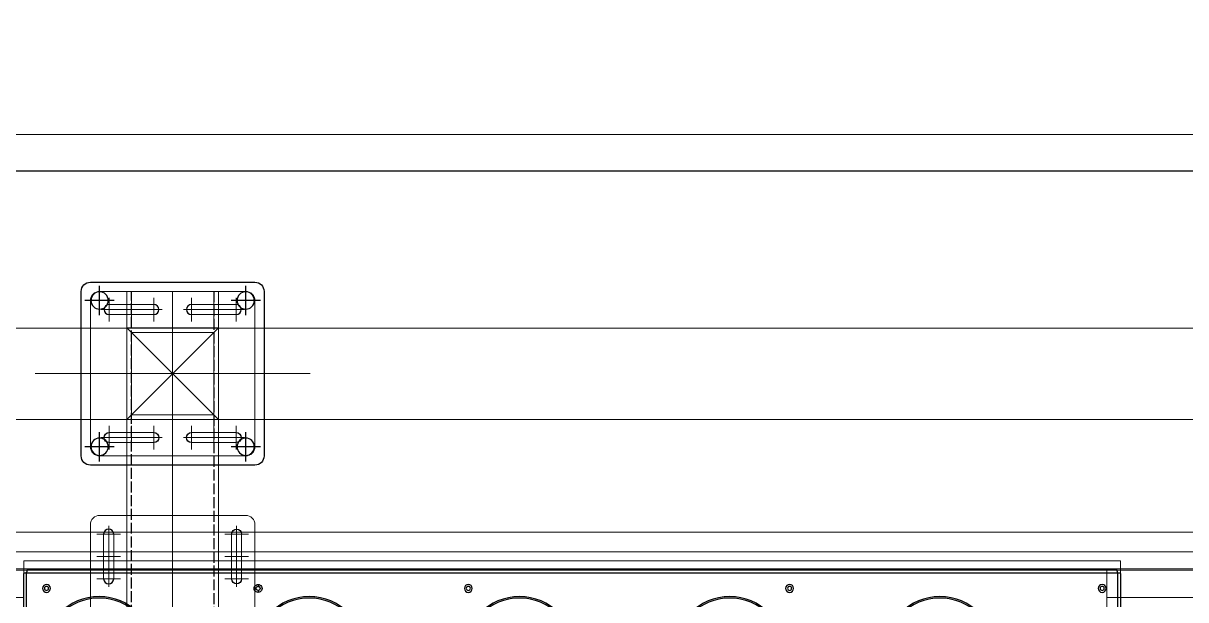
# Model space of a CAD drawing. Header units: millimetres. Extents: x 845401 to 948039, y 511594 to 550263.
# Drawn here: x 915805 to 917077, y 532539 to 533170 of the extents above; entities that cross this region are included whole.
import ezdxf

# ---------------------------------------------------------------- set-up
doc = ezdxf.new("R2010")
doc.units = ezdxf.units.MM
doc.linetypes.add('ACAD_ISO02W100', pattern=[15, 12, -3])
doc.linetypes.add('CENTER', pattern=[0])
for name, color, linetype in [('00', 7, 'Continuous'), ('3中心线层', 1, 'CENTER'), ('虚线', 4, 'ACAD_ISO02W100')]:
    doc.layers.add(name, color=color, linetype=linetype)
for name, color, linetype, lineweight in [('A-剖-0.10mm.......SECT-L01', 255, 'Continuous', 18), ('中心线', 1, 'CENTER', 9), ('物流设备', 7, 'Continuous', 5), ('粗实线', 7, 'Continuous', 30)]:
    doc.layers.add(name, color=color, linetype=linetype, lineweight=lineweight)

# ---------------------------------------------------------------- blocks, each defined once
blk = doc.blocks.new('1260包胶摆轮')
at = {"color": 7, "linetype": 'Continuous', "lineweight": 25}
for p, q in [((4841951.9, 879143.1), (4841951.9, 877890.5)), ((4841955, 879143.7), (4841955, 877889.9)), ((4843148.8, 877889.9), (4843148.8, 879143.7)), ((4843151.9, 877890.5), (4843151.9, 879143.1)), ((4842208.4, 877909), (4842208.4, 877911.1)), ((4842208.4, 877902.5), (4842208.4, 877904.5)), ((4841955, 877889.9), (4843148.8, 877889.9)), ((4843148.2, 877886.8), (4841955.6, 877886.8))]:
    blk.add_line(p, q, dxfattribs=at)
for centre, radius in [((4842034.4, 877976.3), 60.5), ((4842034.4, 877976.3), 59), ((4842264.4, 877976.3), 60.5), ((4842264.4, 877976.3), 59), ((4842494.4, 877976.3), 60.5), ((4842494.4, 877976.3), 59), ((4842724.4, 877976.3), 60.5), ((4842724.4, 877976.3), 59), ((4842954.4, 877976.3), 60.5), ((4842954.4, 877976.3), 59), ((4841976.9, 877906.8), 4.3), ((4841976.9, 877906.8), 2.25), ((4842438.4, 877906.8), 4.3), ((4842438.4, 877906.8), 2.25), ((4842789.9, 877906.8), 4.3), ((4842789.9, 877906.8), 2.25), ((4843131.9, 877906.8), 4.3), ((4843131.9, 877906.8), 2.25)]:
    blk.add_circle(centre, radius, dxfattribs=at)
for radius, start, end in [(4.3, 89.9993, 270.002), (2.25, 89.9981, 270.0032), (4.3, 269.9993, 90.002), (2.25, 269.9981, 90.0032)]:
    blk.add_arc((4842208.4, 877906.8), radius, start, end, dxfattribs=at)
for points, knots in [([(4841955, 877889.9), (4841954.6, 877889.9), (4841953.9, 877890), (4841953, 877890.2), (4841952.3, 877890.3), (4841951.9, 877890.4), (4841951.9, 877890.5), (4841951.9, 877890.5)], [0, 0, 0, 0, 0.216378, 0.432755, 0.64912, 0.865484, 1, 1, 1, 1]), ([(4841955.6, 877886.8), (4841955.6, 877886.8), (4841955.6, 877886.8), (4841955.5, 877886.8), (4841955.5, 877886.9), (4841955.5, 877887), (4841955.4, 877887.1), (4841955.4, 877887.2), (4841955.4, 877887.3), (4841955.3, 877887.5), (4841955.3, 877887.7), (4841955.2, 877888), (4841955.2, 877888.3), (4841955.2, 877888.6), (4841955.1, 877888.9), (4841955.1, 877889.2), (4841955, 877889.5), (4841955, 877889.7), (4841955, 877889.8), (4841955, 877889.9)], [0, 0, 0, 0, 0.0531663, 0.1067019, 0.1614018, 0.2165041, 0.2696704, 0.3232059, 0.3779058, 0.4330081, 0.4861713, 0.5943038, 0.6494026, 0.7025657, 0.8106983, 0.865797, 0.8991244, 0.9662129, 1, 1, 1, 1]), ([(4843148.8, 877889.9), (4843148.8, 877889.8), (4843148.8, 877889.6), (4843148.7, 877889.4), (4843148.7, 877889.1), (4843148.7, 877888.9), (4843148.6, 877888.6), (4843148.6, 877888.4), (4843148.6, 877888.2), (4843148.5, 877887.9), (4843148.5, 877887.7), (4843148.4, 877887.5), (4843148.4, 877887.3), (4843148.3, 877887.1), (4843148.3, 877887), (4843148.3, 877886.9), (4843148.2, 877886.8), (4843148.2, 877886.8), (4843148.2, 877886.8), (4843148.2, 877886.8)], [0, 0, 0, 0, 0.053166, 0.106702, 0.161402, 0.216504, 0.26967, 0.323206, 0.377906, 0.433008, 0.486171, 0.594304, 0.649403, 0.702566, 0.810698, 0.865797, 0.899124, 0.966213, 1, 1, 1, 1]), ([(4843151.9, 877890.5), (4843151.8, 877890.5), (4843151.8, 877890.4), (4843151.2, 877890.2), (4843150.4, 877890.1), (4843149.6, 877890), (4843149, 877889.9), (4843148.8, 877889.9)], [0, 0, 0, 0, 0.216378, 0.432755, 0.64912, 0.865484, 1, 1, 1, 1])]:
    blk.add_open_spline(points, degree=3, knots=knots, dxfattribs=at)
blk = doc.blocks.new('小盘摆轮加过渡板')
at = {"layer": 'A-剖-0.10mm.......SECT-L01', "color": 4}
for points in [[(735451.3, 342660.6), (734251.3, 342660.6), (734251.3, 341382.6), (735451.3, 341382.6)], [(735451.3, 342650.6), (734251.3, 342650.6), (734251.3, 341390.6), (735451.3, 341390.6)]]:
    blk.add_lwpolyline(points, close=True, dxfattribs=at)
at = {"layer": 'A-剖-0.10mm.......SECT-L01', "color": 1, "xscale": -1, "rotation": 180}
blk.add_blockref('1260包胶摆轮', (-4107700.6, 1220537.4), dxfattribs=at)
blk = doc.blocks.new('*U100542')
at = {"color": 1}
blk.add_lwpolyline([(0, -630), (2831, -630), (2831, 630), (0, 630)], close=True, dxfattribs=at)
at = {"color": 4}
blk.add_lwpolyline([(0, -600), (2831, -600), (2831, 600), (0, 600)], close=True, dxfattribs=at)
for tag, p in [('设备编号', (485.2, 55.3)), ('设备高度', (489.7, -155.6))]:
    blk.add_attdef(tag, p, '', height=100)
at = {"flags": 1}
blk.add_attdef('设备类型', (16574.6, -37.1), '', height=100, dxfattribs=at)
blk = doc.blocks.new('*U100547')
at = {"color": 1}
blk.add_lwpolyline([(0, -630), (6315, -630), (6315, 630), (0, 630)], close=True, dxfattribs=at)
at = {"color": 4}
blk.add_lwpolyline([(0, -600), (6315, -600), (6315, 600), (0, 600)], close=True, dxfattribs=at)
for tag, p in [('设备编号', (485.2, 55.3)), ('设备高度', (489.7, -155.6))]:
    blk.add_attdef(tag, p, '', height=100)
at = {"flags": 1}
blk.add_attdef('设备类型', (15829.6, -37.1), '', height=100, dxfattribs=at)
blk = doc.blocks.new('C线')
at = {"color": 4, "elevation": 19.2}
blk.add_lwpolyline([(1001185.1, 471845.9), (996575, 471845.9), (996575, 473103.4), (1001185.1, 473103.4)], close=True, dxfattribs=at)
at = {"layer": 'A-剖-0.10mm.......SECT-L01', "color": 2, "elevation": -3.6}
blk.add_lwpolyline([(996569, 471410.9), (1002569, 471410.9), (1002569, 471845.9), (996569, 471845.9)], close=True, dxfattribs=at)
blk.add_blockref('小盘摆轮加过渡板', (263423.7, 128759, -3.6))
at = {"layer": '物流设备', "color": 0, "xscale": -1}
for name, p in [('*U100542', (997675, 470779.5, 25.4)), ('*U100547', (1005175, 470779.5, 25.4))]:
    blk.add_blockref(name, p, dxfattribs=at)
blk = doc.blocks.new('G$C0CC04805')
for p, q in [((48.2, 18.5), (-0.8, 18.5)), ((48.2, 7.5), (-0.8, 7.5))]:
    blk.add_line(p, q)
at = {"layer": '中心线'}
for p, q in [((-0.8, 25.9), (-0.8, 0)), ((23.7, 25.9), (23.7, 0)), ((48.2, 25.9), (48.2, 0)), ((57.3, 13), (-9.5, 13))]:
    blk.add_line(p, q, dxfattribs=at)
at = {"layer": '粗实线'}
for centre, start, end in [((-0.8, 13), 90, 270), ((48.2, 13), 270, 90)]:
    blk.add_arc(centre, 5.5, start, end, dxfattribs=at)
blk = doc.blocks.new('G$C4B261617')
blk.add_lwpolyline([(165, -5), (5, -5, -0.414214), (-5, 5), (-5, 165, -0.414214), (5, 175), (165, 175, -0.414214), (175, 165), (175, 5, -0.414214)], format="xyb", close=True)
at = {"rotation": 90.00000000000001}
for p in [(28, 106.3), (28, 16.3)]:
    blk.add_blockref('G$C0CC04805', p, dxfattribs=at)
at = {"xscale": -1, "rotation": 270}
for p in [(142, 106.3), (142, 16.3)]:
    blk.add_blockref('G$C0CC04805', p, dxfattribs=at)
blk = doc.blocks.new('G$C42BA1229')
for p, q in [((0, 140), (1870, 140)), ((0, 40), (0, 140)), ((1870, 140), (1870, 40)), ((1870, 40), (0, 40))]:
    blk.add_line(p, q)
at = {"layer": '虚线'}
for p, q in [((0, 135), (1870, 135)), ((1870, 45), (0, 45))]:
    blk.add_line(p, q, dxfattribs=at)
at = {"color": 1, "xscale": -1, "rotation": 89.99999999999977}
blk.add_blockref('G$C4B261617', (420, 175), dxfattribs=at)
at = {"color": 1, "rotation": 269.9999999999999}
blk.add_blockref('G$C4B261617', (1450, 175), dxfattribs=at)
blk = doc.blocks.new('G$C701B5E6C')
at = {"ltscale": 20}
blk.add_lwpolyline([(40, 40), (40, 140), (140, 140), (140, 40)], close=True, dxfattribs=at)
at = {"color": 2, "ltscale": 20}
blk.add_lwpolyline([(45, 45), (45, 135), (135, 135), (135, 45)], close=True, dxfattribs=at)
at = {"layer": 'A-剖-0.10mm.......SECT-L01'}
for p, q in [((140, 40), (40, 140)), ((140, 140), (40, 40))]:
    blk.add_line(p, q, dxfattribs=at)
at = {"color": 1, "xscale": -1, "rotation": 89.99999999999974}
blk.add_blockref('G$C4B261617', (175, 175), dxfattribs=at)
blk = doc.blocks.new('G$CCE96E720')
at = {"color": 7, "linetype": 'Continuous', "lineweight": 25}
for p, q in [((190, 200), (10, 200)), ((0, 190), (0, 10)), ((200, 10), (200, 190)), ((10, 0), (190, 0))]:
    blk.add_line(p, q, dxfattribs=at)
for centre in [(20, 180), (180, 180), (20, 20), (180, 20)]:
    blk.add_circle(centre, 9.5, dxfattribs=at)
for centre, start, end in [((10, 190), 90, 180), ((190, 190), 0, 90), ((10, 10), 180, 270), ((190, 10), 270, 0)]:
    blk.add_arc(centre, 10, start, end, dxfattribs=at)
at = {"layer": '3中心线层', "ltscale": 20}
for p, q in [((20, 164), (20, 196)), ((180, 164), (180, 196)), ((36, 180), (4, 180)), ((196, 180), (164, 180)), ((20, 4), (20, 36)), ((180, 4), (180, 36)), ((36, 20), (4, 20)), ((196, 20), (164, 20))]:
    blk.add_line(p, q, dxfattribs=at)
blk = doc.blocks.new('G$C2713E08D')
at = {"ltscale": 20}
blk.add_lwpolyline([(50, 40), (150, 40), (150, 140), (50, 140)], close=True, dxfattribs=at)
at = {"color": 2, "ltscale": 20}
blk.add_lwpolyline([(55, 45), (145, 45), (145, 135), (55, 135)], close=True, dxfattribs=at)
at = {"layer": 'A-剖-0.10mm.......SECT-L01'}
for p, q in [((50, 140), (150, 40)), ((150, 140), (50, 40))]:
    blk.add_line(p, q, dxfattribs=at)
at = {"layer": 'A-剖-0.10mm.......SECT-L01', "xscale": -1, "rotation": 270}
blk.add_blockref('G$CCE96E720', (0, -10), dxfattribs=at)
blk = doc.blocks.new('G$CAE1C0C6B')
at = {"layer": 'A-剖-0.10mm.......SECT-L01', "xscale": -1, "rotation": 270}
blk.add_blockref('G$C2713E08D', (10, 0), dxfattribs=at)
blk = doc.blocks.new('G$C8AF01A7C')
at = {"layer": 'A-剖-0.10mm.......SECT-L01'}
blk.add_blockref('G$CAE1C0C6B', (0, 0), dxfattribs=at)
at = {"layer": 'A-剖-0.10mm.......SECT-L01', "rotation": 90}
blk.add_blockref('G$C701B5E6C', (190, 10), dxfattribs=at)
blk = doc.blocks.new('A$C43D91BAB')
at = {"layer": '中心线'}
for p, q in [((150.5, 10, 5486.1), (150.5, 1880, 5486.1)), ((0, 1790, 5486.1), (301, 1790, 5486.1))]:
    blk.add_line(p, q, dxfattribs=at)
at = {"layer": 'A-剖-0.10mm.......SECT-L01', "xscale": -1, "rotation": 90}
blk.add_blockref('G$C8AF01A7C', (250.5, 1890, 5486.1), dxfattribs=at)
at = {"layer": 'A-剖-0.10mm.......SECT-L01', "rotation": 90}
blk.add_blockref('G$C42BA1229', (240.5, 10, 5486.1), dxfattribs=at)
blk = doc.blocks.new('BC线平台')
at = {"layer": 'A-剖-0.10mm.......SECT-L01', "elevation": 29.9}
blk.add_lwpolyline([(793801.8, 365007), (793801.8, 364572), (800376.9, 364572), (800376.9, 365007)], close=True, dxfattribs=at)
at = {"layer": 'A-剖-0.10mm.......SECT-L01', "color": 1, "elevation": 29.9}
blk.add_lwpolyline([(793776.5, 364695.1), (800376.8, 364695.1), (800376.8, 364795.1), (793776.5, 364795.1)], close=True, dxfattribs=at)
at = {"layer": 'A-剖-0.10mm.......SECT-L01', "color": 2, "elevation": 1}
blk.add_lwpolyline([(776874.5, 364450.4), (808174.1, 364450.5), (808174.1, 364550.5), (776874.5, 364550.4)], close=True, dxfattribs=at)
at = {"color": 0, "linetype": 'ByBlock'}
blk.add_blockref('A$C43D91BAB', (795129.4, 362955.4, -5485.2), dxfattribs=at)

msp = doc.modelspace()

# ---------------------------------------------------------------- block references
at = {"layer": '00'}
for name, p in [('BC线平台', (120688.3, 168041.3, -1)), ('C线', (-81869.8, 61162.2))]:
    msp.add_blockref(name, p, dxfattribs=at)

doc.saveas('drawing.dxf')
